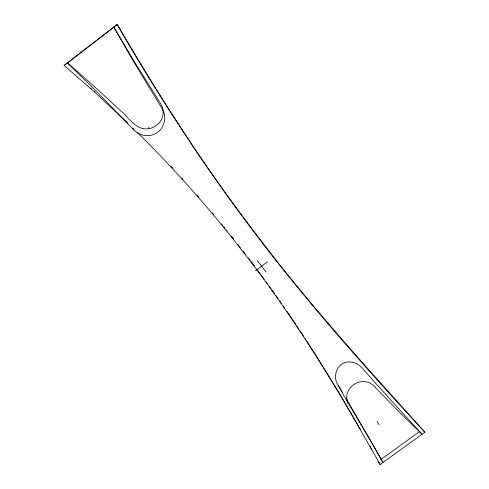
<?xml version="1.0" encoding="UTF-8"?>
<svg xmlns="http://www.w3.org/2000/svg" width="489" height="489" viewBox="0 0 489 489"><rect width="100%" height="100%" fill="white"/><g stroke="black" fill="none" stroke-linecap="round" stroke-linejoin="round"><path stroke-width="0.73" d="M127.623 122.953L94.56 92.048L94.939 91.498M94.56 92.048L90.862 88.772L91.272 88.24M90.862 88.772L64.12 65.471L117.287 24.468C140.386 64.053 164.286 103.185 189.775 141.284M117.287 24.468L64.12 65.471M255.502 270.71L267.636 261.664M380.827 459.568L419.703 431.463M369.806 446.139L380.124 464.55L424.88 432.203C371.23 372.563 316.945 313.217 267.862 249.628L247.685 223.216C200.099 159.738 156.81 93.112 117.091 24.45M132.91 128.136L133.98 129.188M137.189 132.342C170.783 165.355 202.25 200.508 231.713 237.251L252.214 263.638C292.092 316.444 327.612 372.398 360.546 429.745M171.077 166.26L172.593 167.923M424.88 432.203C370.851 373.663 317.74 314.164 268.803 251.254L268.045 250.301C240.863 215.166 214.769 179.182 190.172 142.183M181.786 177.996L182.813 179.127M197.061 195.111L199.005 197.348M212.22 212.715L213.601 214.402M221.48 223.999L222.911 225.753M223.87 226.927L224.824 228.094M226.254 229.854L227.214 231.022M231.804 236.658L233.608 238.968M237.654 244.17L238.553 245.325M239.457 246.48L240.356 247.636M243.051 251.108L245.289 254.005M248.43 258.058L250.227 260.374M257.141 260.46L265.967 271.878M251.841 262.532L254.531 266.169M257.22 269.806L260.362 274.054M261.254 275.264L264.268 279.36M265.992 281.701L267.281 283.455M269.408 286.377L271.034 288.675M271.902 289.91L274.512 293.62M275.814 295.472L277.984 298.565M279.72 301.035L281.438 303.486M283.137 305.912L284.836 308.345M286.964 311.377L290.044 315.973M290.466 316.603L295.949 324.794M296.792 326.053L298.901 329.207M299.739 330.46L303.889 336.689M305.099 338.522L305.851 339.702M306.609 340.882L317.123 357.343M317.532 357.985L340.454 395.216L371.493 449.202M348.596 404.061A15.593 13.888 -29.9 0 1 353.376 384.898A15.593 13.888 -29.9 0 1 373.657 385.784L401.769 414.574L422.05 434.25C402.471 412.808 382.789 391.451 363.584 369.672C359.935 364.861 354.158 361.359 347.96 361.976C337.123 362.759 332.08 376.603 338.07 385.1C352.251 411.353 368.822 436.219 382.936 462.515L346.365 398.804M342.526 392.41L338.07 385.1M377.013 421.359L379.122 424.855M378.364 461.353L380.124 464.55M251.395 261.921L252.214 263.638M250.943 261.523L251.487 262.666M232.037 237.171L232.489 238.204M231.26 236.224L231.713 237.251M148.87 127.207L148.974 128.24M163.167 112.898C162.996 123.032 152.427 130.771 142.69 128.552C132.751 126.015 127.482 116.015 119.744 110.08C102.757 93.864 85.202 78.258 67.445 62.892L96.144 91.101L133.821 129.885A18.203 17.793 45.7 0 0 157.886 132.061A18.203 17.793 45.7 0 0 161.951 108.369L133.864 62.048L113.735 27.048L134.01 61.027L160.636 103.705L162.103 106.59L162.953 109.695L163.167 112.898"/></g></svg>
